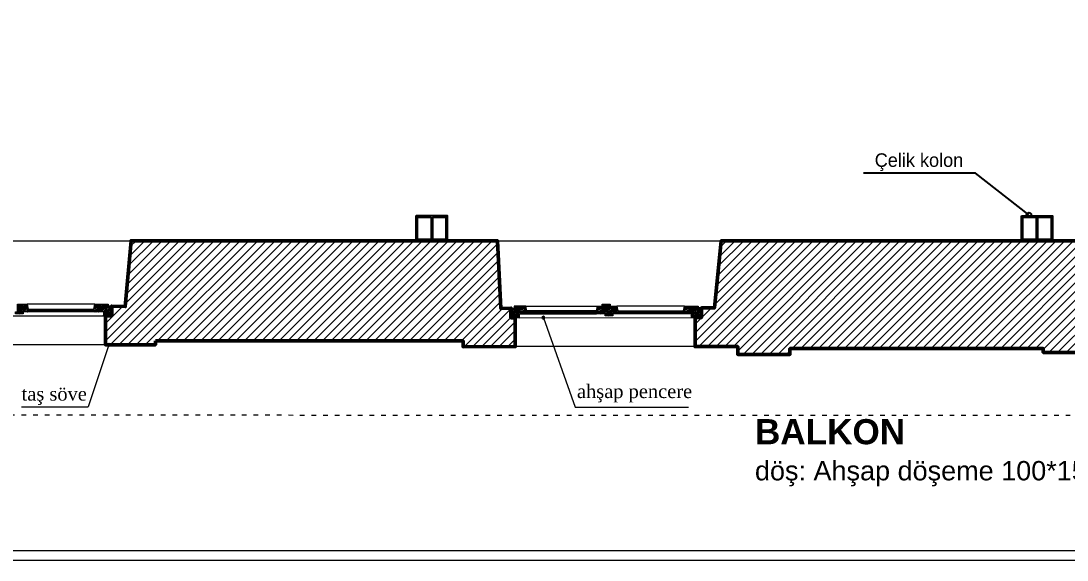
# Model space of a CAD drawing. Header units: millimetres. Extents: x 4980 to 19099, y 3891 to 5773.
# Drawn here: x 16420 to 16961, y 4131 to 4410 of the extents above; entities that cross this region are included whole.
import ezdxf

# ---------------------------------------------------------------- set-up
doc = ezdxf.new("R2010")
doc.units = ezdxf.units.MM
doc.linetypes.add('ACAD_ISO03W100', pattern=[30, 12, -18])
for name, color, linetype, lineweight in [('a 2', 132, 'Continuous', 20), ('a ahşap tarama', 46, 'Continuous', 0), ('a duvar', 84, 'Continuous', 50), ('a pencere 0', 252, 'Continuous', 0), ('a pencere cam', 121, 'Continuous', 0), ('a pencere doğrama', 41, 'Continuous', 20), ('G 000', 251, 'Continuous', 0), ('no3_duvar tarama', 253, 'Continuous', 9), ('PLAN YAZI', 4, 'Continuous', 9)]:
    doc.layers.add(name, color=color, linetype=linetype, lineweight=lineweight)
doc.layers.add('a yazı', color=30, linetype='Continuous')
doc.styles.get("Standard").update_dxf_attribs({"font": 'stylu.ttf', "height": 10})
pattern_1 = [(45, (80283.5875, 25655.133), (-2.24506403, 2.24506403), [])]
pattern_2 = [(0, (-102.116, 12111.0137), (5, 5), [0.25, -4.75]), (90, (-100.116, 12112.7637), (-5, 5), [0.5, -4.5]), (45, (-101.116, 12112.2637), (6e-16, 5), [0.3535, -1.0605, 0.3535, -0.707, 2.475, -2.1215678]), (45, (-102.366, 12110.7637), (6e-16, 5), [0.35355, -0.7071, 0.35355, -5.6568678]), (45, (-100.616, 12111.2637), (6e-16, 5), [0.35355, -6.7175178]), (45, (-100.116, 12111.0137), (6e-16, 5), [0.35355, -6.7175178]), (45, (-100.866, 12111.5137), (6e-16, 5), [0.35355, -6.7175178]), (45, (-101.116, 12111.7637), (6e-16, 5), [0.7071, -6.3639678]), (45, (-99.866, 12115.5137), (6e-16, 5), [0.7071, -6.3639678]), (45, (-101.616, 12112.0137), (6e-16, 5), [1.4142, -5.6568678]), (45, (-101.866, 12112.2637), (6e-16, 5), [1.4142, -5.6568678]), (45, (-98.616, 12113.7637), (6e-16, 5), [1.4142, -5.6568678]), (45, (-102.116, 12112.7637), (6e-16, 5), [1.06066, -6.0104078]), (45, (-103.116, 12113.5137), (6e-16, 5), [1.06066, -6.0104078]), (45, (-102.616, 12113.0137), (6e-16, 5), [1.06066, -6.0104078]), (45, (-99.366, 12114.5137), (6e-16, 5), [1.767767, -5.3033008]), (45, (-99.866, 12114.7637), (6e-16, 5), [1.767767, -5.3033008]), (45, (-99.366, 12113.5137), (6e-16, 5), [2.4748737, -4.5961941]), (26.565051, (-101.616, 12111.5137), (5, 2e-09), [0.559017, -10.6213229]), (26.565051, (-100.616, 12113.0137), (5, 2e-09), [0.559017, -10.6213229]), (26.565051, (-100.866, 12112.5137), (5, 2e-09), [0.559017, -10.6213229]), (26.565051, (-101.866, 12111.0137), (5, 2e-09), [1.118034, -10.0623059]), (26.565051, (-100.866, 12113.2637), (5, 2e-09), [1.677051, -9.5032889]), (26.565051, (-101.366, 12113.5137), (5, 2e-09), [2.236068, -8.9442719]), (26.565051, (-101.866, 12113.7637), (5, 2e-09), [2.236068, -8.9442719]), (26.565051, (-102.616, 12115.2637), (5, 2e-09), [2.236068, -8.9442719]), (26.565051, (-102.616, 12114.7637), (5, 2e-09), [2.795085, -8.3852549]), (26.565051, (-102.366, 12114.2637), (5, 2e-09), [2.795085, -8.3852549]), (63.434949, (-100.616, 12112.2637), (3e-10, 5), [0.559017, -10.6213229]), (63.434949, (-101.366, 12111.7637), (3e-10, 5), [0.559017, -10.6213229]), (63.434949, (-102.116, 12111.0137), (3e-10, 5), [1.118034, -10.0623059]), (63.434949, (-100.616, 12111.7637), (3e-10, 5), [1.118034, -10.0623059]), (63.434949, (-102.616, 12110.7637), (3e-10, 5), [1.677051, -9.5032889]), (63.434949, (-103.116, 12110.7637), (3e-10, 5), [2.236068, -8.9442719]), (63.434949, (-98.616, 12111.0137), (3e-10, 5), [2.236068, -8.9442719]), (63.434949, (-100.366, 12111.5137), (3e-10, 5), [2.236068, -8.9442719]), (63.434949, (-99.366, 12111.0137), (3e-10, 5), [2.795085, -8.3852549]), (63.434949, (-99.866, 12111.2637), (3e-10, 5), [2.795085, -8.3852549])]
pattern_3 = [(0, (3327.911, 11956.491), (5, 5), [0.25, -4.75]), (90, (3329.911, 11958.241), (-5, 5), [0.5, -4.5]), (45, (3328.911, 11957.741), (6e-16, 5), [0.3535, -1.0605, 0.3535, -0.707, 2.475, -2.1215678]), (45, (3327.661, 11956.241), (6e-16, 5), [0.35355, -0.7071, 0.35355, -5.6568678]), (45, (3329.411, 11956.741), (6e-16, 5), [0.35355, -6.7175178]), (45, (3329.911, 11956.491), (6e-16, 5), [0.35355, -6.7175178]), (45, (3329.161, 11956.991), (6e-16, 5), [0.35355, -6.7175178]), (45, (3328.911, 11957.241), (6e-16, 5), [0.7071, -6.3639678]), (45, (3330.161, 11960.991), (6e-16, 5), [0.7071, -6.3639678]), (45, (3328.411, 11957.491), (6e-16, 5), [1.4142, -5.6568678]), (45, (3328.161, 11957.741), (6e-16, 5), [1.4142, -5.6568678]), (45, (3331.411, 11959.241), (6e-16, 5), [1.4142, -5.6568678]), (45, (3327.911, 11958.241), (6e-16, 5), [1.06066, -6.0104078]), (45, (3326.911, 11958.991), (6e-16, 5), [1.06066, -6.0104078]), (45, (3327.411, 11958.491), (6e-16, 5), [1.06066, -6.0104078]), (45, (3330.661, 11959.991), (6e-16, 5), [1.767767, -5.3033008]), (45, (3330.161, 11960.241), (6e-16, 5), [1.767767, -5.3033008]), (45, (3330.661, 11958.991), (6e-16, 5), [2.4748737, -4.596194]), (26.565051, (3328.4109, 11956.9908), (5, 2e-09), [0.559017, -10.6213229]), (26.565051, (3329.4109, 11958.4908), (5, 2e-09), [0.559017, -10.6213229]), (26.565051, (3329.1609, 11957.9908), (5, 2e-09), [0.559017, -10.6213229]), (26.565051, (3328.1609, 11956.4908), (5, 2e-09), [1.118034, -10.0623059]), (26.565051, (3329.1609, 11958.7408), (5, 2e-09), [1.677051, -9.5032889]), (26.565051, (3328.6609, 11958.9908), (5, 2e-09), [2.236068, -8.9442719]), (26.565051, (3328.1609, 11959.2408), (5, 2e-09), [2.236068, -8.9442719]), (26.565051, (3327.4109, 11960.7408), (5, 2e-09), [2.236068, -8.9442719]), (26.565051, (3327.4109, 11960.2408), (5, 2e-09), [2.795085, -8.3852549]), (26.565051, (3327.6609, 11959.7408), (5, 2e-09), [2.795085, -8.3852549]), (63.434949, (3329.4109, 11957.7408), (3e-10, 5), [0.559017, -10.6213229]), (63.434949, (3328.6609, 11957.2408), (3e-10, 5), [0.559017, -10.6213229]), (63.434949, (3327.9109, 11956.4908), (3e-10, 5), [1.118034, -10.0623059]), (63.434949, (3329.4109, 11957.2408), (3e-10, 5), [1.118034, -10.0623059]), (63.434949, (3327.4109, 11956.2408), (3e-10, 5), [1.677051, -9.5032889]), (63.434949, (3326.9109, 11956.2408), (3e-10, 5), [2.236068, -8.9442719]), (63.434949, (3331.4109, 11956.4908), (3e-10, 5), [2.236068, -8.9442719]), (63.434949, (3329.6609, 11956.9908), (3e-10, 5), [2.236068, -8.9442719]), (63.434949, (3330.6609, 11956.4908), (3e-10, 5), [2.795085, -8.3852549]), (63.434949, (3330.1609, 11956.7408), (3e-10, 5), [2.795085, -8.3852549])]
pattern_4 = [(0, (3022.9397, 11957.459), (5, 5), [0.25, -4.75]), (90, (3024.9397, 11959.209), (-5, 5), [0.5, -4.5]), (45, (3023.9397, 11958.709), (6e-16, 5), [0.3535, -1.0605, 0.3535, -0.707, 2.475, -2.1215678]), (45, (3022.6897, 11957.209), (6e-16, 5), [0.35355, -0.7071, 0.35355, -5.6568678]), (45, (3024.4397, 11957.709), (6e-16, 5), [0.35355, -6.7175178]), (45, (3024.9397, 11957.459), (6e-16, 5), [0.35355, -6.7175178]), (45, (3024.1897, 11957.959), (6e-16, 5), [0.35355, -6.7175178]), (45, (3023.9397, 11958.209), (6e-16, 5), [0.7071, -6.3639678]), (45, (3025.1897, 11961.959), (6e-16, 5), [0.7071, -6.3639678]), (45, (3023.4397, 11958.459), (6e-16, 5), [1.4142, -5.6568678]), (45, (3023.1897, 11958.709), (6e-16, 5), [1.4142, -5.6568678]), (45, (3026.4397, 11960.209), (6e-16, 5), [1.4142, -5.6568678]), (45, (3022.9397, 11959.209), (6e-16, 5), [1.06066, -6.0104078]), (45, (3021.9397, 11959.959), (6e-16, 5), [1.06066, -6.0104078]), (45, (3022.4397, 11959.459), (6e-16, 5), [1.06066, -6.0104078]), (45, (3025.6897, 11960.959), (6e-16, 5), [1.767767, -5.3033008]), (45, (3025.1897, 11961.209), (6e-16, 5), [1.767767, -5.3033008]), (45, (3025.6897, 11959.959), (6e-16, 5), [2.4748737, -4.596194]), (26.565051, (3023.4397, 11957.959), (5, 2e-09), [0.559017, -10.6213229]), (26.565051, (3024.4397, 11959.459), (5, 2e-09), [0.559017, -10.6213229]), (26.565051, (3024.1897, 11958.959), (5, 2e-09), [0.559017, -10.6213229]), (26.565051, (3023.1897, 11957.459), (5, 2e-09), [1.118034, -10.0623059]), (26.565051, (3024.1897, 11959.709), (5, 2e-09), [1.677051, -9.5032889]), (26.565051, (3023.6897, 11959.959), (5, 2e-09), [2.236068, -8.9442719]), (26.565051, (3023.1897, 11960.209), (5, 2e-09), [2.236068, -8.9442719]), (26.565051, (3022.4397, 11961.709), (5, 2e-09), [2.236068, -8.9442719]), (26.565051, (3022.4397, 11961.209), (5, 2e-09), [2.795085, -8.3852549]), (26.565051, (3022.6897, 11960.709), (5, 2e-09), [2.795085, -8.3852549]), (63.434949, (3024.4397, 11958.709), (3e-10, 5), [0.559017, -10.6213229]), (63.434949, (3023.6897, 11958.209), (3e-10, 5), [0.559017, -10.6213229]), (63.434949, (3022.9397, 11957.459), (3e-10, 5), [1.118034, -10.0623059]), (63.434949, (3024.4397, 11958.209), (3e-10, 5), [1.118034, -10.0623059]), (63.434949, (3022.4397, 11957.209), (3e-10, 5), [1.677051, -9.5032889]), (63.434949, (3021.9397, 11957.209), (3e-10, 5), [2.236068, -8.9442719]), (63.434949, (3026.4397, 11957.459), (3e-10, 5), [2.236068, -8.9442719]), (63.434949, (3024.6897, 11957.959), (3e-10, 5), [2.236068, -8.9442719]), (63.434949, (3025.6897, 11957.459), (3e-10, 5), [2.795085, -8.3852549]), (63.434949, (3025.1897, 11957.709), (3e-10, 5), [2.795085, -8.3852549])]

# ---------------------------------------------------------------- blocks, each defined once
blk = doc.blocks.new('4535353')
at = {"color": 5}
for p, q in [((9628.58, 2179.4), (9628.58, 2167.8)), ((9629.28, 2179.4), (9629.28, 2167.8))]:
    blk.add_line(p, q, dxfattribs=at)
blk.add_lwpolyline([(9620.93, 2180.1), (9636.93, 2180.1), (9636.93, 2167.1), (9620.93, 2167.1), (9620.93, 2180.1)], close=True, dxfattribs=at)
for points in [[(9628.58, 2167.8), (9621.63, 2167.8), (9621.63, 2179.4), (9628.58, 2179.4)], [(9629.28, 2179.4), (9636.23, 2179.4), (9636.23, 2167.8), (9629.28, 2167.8)]]:
    blk.add_lwpolyline(points, dxfattribs=at)

msp = doc.modelspace()

# ---------------------------------------------------------------- hatches: boundary and pattern name
at = {"layer": 'a ahşap tarama', "lineweight": 5}
h = msp.add_hatch(dxfattribs=at)
h.set_pattern_fill('WOODFACE', color=256, scale=5, style=0, pattern_type=2)
h.set_pattern_definition(pattern_4)
h.paths.add_polyline_path([(16422.79, 4263.08), (16423.29, 4260.58), (16423.29, 4259.08), (16420.79, 4259.08), (16420.79, 4258.08), (16416.79, 4258.08), (16416.79, 4259.08), (16417.79, 4259.08), (16417.79, 4262.66), (16417.79, 4263.08)])
h = msp.add_hatch(dxfattribs=at)
h.set_pattern_fill('WOODFACE', color=256, scale=5, style=0, pattern_type=2)
h.set_pattern_definition(pattern_4)
h.paths.add_polyline_path([(16457.29, 4259.1), (16457.29, 4260.58), (16457.79, 4263.08), (16464.79, 4263.08), (16464.79, 4262.09), (16463.29, 4262.09), (16463.29, 4259.1), (16462.29, 4259.1)])
h = msp.add_hatch(dxfattribs=at)
h.set_pattern_fill('WOODFACE', color=256, scale=5, style=0, pattern_type=2)
h.set_pattern_definition([(0, (-407.087, 12111.982), (5, 5), [0.25, -4.75]), (90, (-405.087, 12113.732), (-5, 5), [0.5, -4.5]), (45, (-406.087, 12113.232), (6e-16, 5), [0.3535, -1.0605, 0.3535, -0.707, 2.475, -2.1215678]), (45, (-407.337, 12111.732), (6e-16, 5), [0.35355, -0.7071, 0.35355, -5.6568678]), (45, (-405.587, 12112.232), (6e-16, 5), [0.35355, -6.7175178]), (45, (-405.087, 12111.982), (6e-16, 5), [0.35355, -6.7175178]), (45, (-405.837, 12112.482), (6e-16, 5), [0.35355, -6.7175178]), (45, (-406.087, 12112.732), (6e-16, 5), [0.7071, -6.3639678]), (45, (-404.837, 12116.482), (6e-16, 5), [0.7071, -6.3639678]), (45, (-406.587, 12112.982), (6e-16, 5), [1.4142, -5.6568678]), (45, (-406.837, 12113.232), (6e-16, 5), [1.4142, -5.6568678]), (45, (-403.587, 12114.732), (6e-16, 5), [1.4142, -5.6568678]), (45, (-407.087, 12113.732), (6e-16, 5), [1.06066, -6.0104078]), (45, (-408.087, 12114.482), (6e-16, 5), [1.06066, -6.0104078]), (45, (-407.587, 12113.982), (6e-16, 5), [1.06066, -6.0104078]), (45, (-404.337, 12115.482), (6e-16, 5), [1.767767, -5.3033008]), (45, (-404.837, 12115.732), (6e-16, 5), [1.767767, -5.3033008]), (45, (-404.337, 12114.482), (6e-16, 5), [2.4748737, -4.5961941]), (26.565051, (-406.587, 12112.4819), (5, 2e-09), [0.559017, -10.6213229]), (26.565051, (-405.587, 12113.9819), (5, 2e-09), [0.559017, -10.6213229]), (26.565051, (-405.837, 12113.4819), (5, 2e-09), [0.559017, -10.6213229]), (26.565051, (-406.837, 12111.9819), (5, 2e-09), [1.118034, -10.0623059]), (26.565051, (-405.837, 12114.2319), (5, 2e-09), [1.677051, -9.5032889]), (26.565051, (-406.337, 12114.4819), (5, 2e-09), [2.236068, -8.9442719]), (26.565051, (-406.837, 12114.7319), (5, 2e-09), [2.236068, -8.9442719]), (26.565051, (-407.587, 12116.2319), (5, 2e-09), [2.236068, -8.9442719]), (26.565051, (-407.587, 12115.7319), (5, 2e-09), [2.795085, -8.3852549]), (26.565051, (-407.337, 12115.2319), (5, 2e-09), [2.795085, -8.3852549]), (63.434949, (-405.587, 12113.2319), (3e-10, 5), [0.559017, -10.6213229]), (63.434949, (-406.337, 12112.7319), (3e-10, 5), [0.559017, -10.6213229]), (63.434949, (-407.087, 12111.9819), (3e-10, 5), [1.118034, -10.0623059]), (63.434949, (-405.587, 12112.7319), (3e-10, 5), [1.118034, -10.0623059]), (63.434949, (-407.587, 12111.7319), (3e-10, 5), [1.677051, -9.5032889]), (63.434949, (-408.087, 12111.7319), (3e-10, 5), [2.236068, -8.9442719]), (63.434949, (-403.587, 12111.9819), (3e-10, 5), [2.236068, -8.9442719]), (63.434949, (-405.337, 12112.4819), (3e-10, 5), [2.236068, -8.9442719]), (63.434949, (-404.337, 12111.9819), (3e-10, 5), [2.795085, -8.3852549]), (63.434949, (-404.837, 12112.2319), (3e-10, 5), [2.795085, -8.3852549])])
h.paths.add_polyline_path([(16466.54, 4262.09), (16463.29, 4262.09), (16463.29, 4259.1), (16462.29, 4259.1), (16462.29, 4257.09), (16464.29, 4257.09), (16466.54, 4257.09)])
h = msp.add_hatch(dxfattribs=at)
h.set_pattern_fill('WOODFACE', color=256, scale=5, style=0, pattern_type=2)
h.set_pattern_definition(pattern_2)
h.paths.add_polyline_path([(16673.01, 4261.11), (16676.26, 4261.11), (16676.26, 4258.12), (16677.26, 4258.12), (16677.26, 4256.11), (16675.26, 4256.11), (16673.01, 4256.11)])
h = msp.add_hatch(dxfattribs=at)
h.set_pattern_fill('WOODFACE', color=256, scale=5, style=0, pattern_type=2)
h.set_pattern_definition(pattern_3)
h.paths.add_polyline_path([(16681.26, 4258.11), (16681.26, 4259.61), (16680.76, 4262.11), (16674.76, 4262.11), (16674.76, 4261.11), (16676.26, 4261.11), (16676.26, 4258.12), (16677.26, 4258.12)])
h = msp.add_hatch(dxfattribs=at)
h.set_pattern_fill('WOODFACE', color=256, scale=5, style=0, pattern_type=2)
h.set_pattern_definition(pattern_3)
h.paths.add_polyline_path([(16717.26, 4258.11), (16717.26, 4259.61), (16717.76, 4262.11), (16720.26, 4262.11), (16720.26, 4263.11), (16724.26, 4263.11), (16724.26, 4262.11), (16722.76, 4262.11), (16722.76, 4258.53), (16722.76, 4258.11), (16717.46, 4258.11)])
h = msp.add_hatch(dxfattribs=at)
h.set_pattern_fill('WOODFACE', color=256, scale=5, style=0, pattern_type=2)
h.set_pattern_definition(pattern_3)
h.paths.add_polyline_path([(16727.76, 4262.11), (16728.26, 4259.61), (16728.26, 4258.11), (16725.76, 4258.11), (16725.76, 4257.11), (16721.76, 4257.11), (16721.76, 4258.11), (16722.76, 4258.11), (16722.76, 4261.69), (16722.76, 4262.11)])
h = msp.add_hatch(dxfattribs=at)
h.set_pattern_fill('WOODFACE', color=256, scale=5, style=0, pattern_type=2)
h.set_pattern_definition(pattern_3)
h.paths.add_polyline_path([(16762.26, 4258.13), (16762.26, 4259.61), (16762.76, 4262.11), (16769.76, 4262.11), (16769.76, 4261.12), (16768.26, 4261.12), (16768.26, 4258.13), (16767.26, 4258.13)])
h = msp.add_hatch(dxfattribs=at)
h.set_pattern_fill('WOODFACE', color=256, scale=5, style=0, pattern_type=2)
h.set_pattern_definition(pattern_2)
h.paths.add_polyline_path([(16771.51, 4261.12), (16768.26, 4261.12), (16768.26, 4258.13), (16766.26, 4258.13), (16766.26, 4256.13), (16769.26, 4256.12), (16771.51, 4256.12)])
at = {"layer": 'a pencere cam', "lineweight": 5}
for points in [[(16423.29, 4260.08), (16457.29, 4260.08), (16457.29, 4259.58), (16423.29, 4259.58)], [(16681.26, 4259.11), (16717.26, 4259.11), (16717.26, 4258.61), (16681.26, 4258.61)], [(16728.26, 4259.11), (16762.26, 4259.11), (16762.26, 4258.61), (16728.26, 4258.61)]]:
    msp.add_hatch(color=256, dxfattribs=at).paths.add_polyline_path(points)
at = {"layer": 'no3_duvar tarama'}
h = msp.add_hatch(dxfattribs=at)
h.set_pattern_fill('ANSI31', color=256, style=0)
h.set_pattern_definition(pattern_1)
edge = h.paths.add_edge_path()
edge.add_line((16489.19, 4244.1), (16489.19, 4242.12))
edge.add_line((16489.19, 4242.12), (16463.29, 4242.12))
edge.add_line((16463.29, 4242.12), (16463.29, 4257.09))
edge.add_line((16463.29, 4257.09), (16466.54, 4257.09))
edge.add_line((16466.54, 4257.09), (16466.54, 4262.09))
edge.add_line((16466.54, 4262.09), (16473.57, 4261.89))
edge.add_line((16473.57, 4261.89), (16476.59, 4295.91))
edge.add_line((16476.59, 4295.91), (16492.4, 4295.91))
edge.add_line((16492.4, 4295.91), (16520.97, 4295.9))
edge.add_line((16520.97, 4295.9), (16666.03, 4295.87))
edge.add_line((16666.03, 4295.87), (16667.87, 4260.85))
edge.add_line((16667.87, 4260.85), (16673.01, 4261.11))
edge.add_line((16673.01, 4261.11), (16673.01, 4256.11))
edge.add_line((16673.01, 4256.11), (16675.26, 4256.11))
edge.add_line((16675.26, 4256.11), (16675.26, 4241.13))
edge.add_line((16675.26, 4241.13), (16648.26, 4241.12))
edge.add_line((16648.26, 4241.12), (16648.26, 4244.12))
edge.add_line((16648.26, 4244.12), (16489.19, 4244.12))
h = msp.add_hatch(dxfattribs=at)
h.set_pattern_fill('ANSI31', color=256, style=0)
h.set_pattern_definition(pattern_1)
h.paths.add_polyline_path([(16936.93, 4295.8), (16781.72, 4295.84), (16778.28, 4261.12), (16771.51, 4261.12), (16771.51, 4256.12), (16768.26, 4256.12), (16768.26, 4241.13), (16790.32, 4241.13), (16790.32, 4237.13), (16817.32, 4237.13), (16817.32, 4240.13), (16948.32, 4240.15), (16948.32, 4238.15), (16974.32, 4238.15), (16974.32, 4253.14), (16973.06, 4253.14), (16973.06, 4257.69), (16971.69, 4257.7), (16968.23, 4295.8)])
at = {"layer": 'PLAN YAZI'}
h = msp.add_hatch(color=256, dxfattribs=at)
h.dxf.hatch_style = 1
edge = h.paths.add_edge_path()
edge.add_ellipse((16689.81, 4256.11), major_axis=(-0.021, 0.888), ratio=0.6911, start_angle=0, end_angle=360)
h = msp.add_hatch(color=256, dxfattribs=at)
h.dxf.hatch_style = 1
edge = h.paths.add_edge_path()
edge.add_ellipse((16465.04, 4242.12), major_axis=(-0.021, 0.888), ratio=0.6911, start_angle=0, end_angle=360)

# ---------------------------------------------------------------- linework, layer by layer
at = {"layer": 'a 2'}
for p, q in [((16362.05, 4295.94), (16476.59, 4295.91)), ((16666.03, 4295.87), (16781.72, 4295.84))]:
    msp.add_line(p, q, dxfattribs=at)
at = {"layer": 'a 2', "linetype": 'ACAD_ISO03W100', "ltscale": 0.2}
msp.add_lwpolyline([(16442.52, 5214.64), (15599.16, 5419.87), (15436.88, 5232.74), (15837.92, 4205.95), (18662.33, 4205.29), (18651.95, 4664.63)], dxfattribs=at)
at = {"layer": 'a 2'}
for points in [[(16463.29, 4242.1), (16370.29, 4242.1)], [(16768.26, 4241.13), (16675.26, 4241.13)]]:
    msp.add_lwpolyline(points, dxfattribs=at)
at = {"layer": 'a duvar'}
for points in [[(16489.19, 4244.1), (16489.19, 4242.12), (16463.29, 4242.12), (16463.29, 4257.09), (16466.54, 4257.09), (16466.54, 4262.09), (16473.57, 4261.89), (16476.59, 4295.91), (16492.4, 4295.91), (16520.97, 4295.9), (16666.03, 4295.87), (16667.87, 4260.85), (16673.01, 4261.11), (16673.01, 4256.11), (16675.26, 4256.11), (16675.26, 4241.13), (16648.26, 4241.12), (16648.26, 4244.12), (16489.19, 4244.12)], [(16936.93, 4295.8), (16781.72, 4295.84), (16778.28, 4261.12), (16771.51, 4261.12), (16771.51, 4256.12), (16768.26, 4256.12), (16768.26, 4241.13), (16790.32, 4241.13), (16790.32, 4237.13), (16817.32, 4237.13), (16817.32, 4240.13), (16948.32, 4240.15), (16948.32, 4238.15), (16974.32, 4238.15), (16974.32, 4253.14), (16973.06, 4253.14), (16973.06, 4257.69), (16971.69, 4257.7), (16968.23, 4295.8), (16936.93, 4295.8)]]:
    msp.add_lwpolyline(points, dxfattribs=at)
at = {"layer": 'a pencere 0'}
for points in [[(16457.79, 4263.08), (16422.79, 4263.08)], [(16423.29, 4260.58), (16457.29, 4260.58)], [(16457.29, 4259.08), (16423.29, 4259.08)], [(16680.76, 4262.11), (16717.76, 4262.11)], [(16717.26, 4259.61), (16681.26, 4259.61)], [(16681.26, 4258.11), (16717.26, 4258.11)], [(16762.76, 4262.11), (16727.76, 4262.11)], [(16728.26, 4259.61), (16762.26, 4259.61)], [(16762.26, 4258.11), (16728.26, 4258.11)], [(16372.29, 4257.08), (16462.29, 4257.09)], [(16677.26, 4256.11), (16767.26, 4256.12)]]:
    msp.add_lwpolyline(points, dxfattribs=at)
at = {"layer": 'a pencere cam', "lineweight": 5}
for p, q in [((16457.29, 4259.58), (16423.29, 4259.58)), ((16676.26, 4261.11), (16676.26, 4258.12)), ((16681.26, 4258.61), (16717.26, 4258.61)), ((16762.26, 4258.61), (16728.26, 4258.61))]:
    msp.add_line(p, q, dxfattribs=at)
for points in [[(16423.29, 4260.08), (16457.29, 4260.08), (16457.29, 4259.58), (16423.29, 4259.58)], [(16681.26, 4259.11), (16717.26, 4259.11), (16717.26, 4258.61), (16681.26, 4258.61)], [(16728.26, 4259.11), (16762.26, 4259.11), (16762.26, 4258.61), (16728.26, 4258.61)]]:
    msp.add_lwpolyline(points, close=True, dxfattribs=at)
for points in [[(16423.29, 4260.08), (16457.29, 4260.08)], [(16717.26, 4259.11), (16681.26, 4259.11)], [(16728.26, 4259.11), (16762.26, 4259.11)]]:
    msp.add_lwpolyline(points, dxfattribs=at)
at = {"layer": 'a pencere doğrama'}
for points in [[(16422.79, 4263.08), (16423.29, 4260.58), (16423.29, 4259.08), (16420.79, 4259.08), (16420.79, 4258.08), (16416.79, 4258.08), (16416.79, 4259.08), (16417.79, 4259.08), (16417.79, 4262.66), (16417.79, 4263.08), (16422.79, 4263.08), (16422.79, 4263.08)], [(16457.29, 4259.1), (16457.29, 4260.58), (16457.79, 4263.08), (16464.79, 4263.08), (16464.79, 4262.09), (16463.29, 4262.09), (16463.29, 4259.1), (16462.29, 4259.1), (16457.29, 4259.1)], [(16466.54, 4262.09), (16463.29, 4262.09), (16463.29, 4259.1), (16462.29, 4259.1), (16462.29, 4257.09), (16464.29, 4257.09), (16466.54, 4257.09), (16466.54, 4262.09)], [(16673.01, 4261.11), (16676.26, 4261.11), (16676.26, 4258.12), (16677.26, 4258.12), (16677.26, 4256.11), (16675.26, 4256.11), (16673.01, 4256.11), (16673.01, 4261.11)], [(16681.26, 4258.11), (16681.26, 4259.61), (16680.76, 4262.11), (16674.76, 4262.11), (16674.76, 4261.11), (16676.26, 4261.11), (16676.26, 4258.12), (16677.26, 4258.12), (16681.26, 4258.11)], [(16717.26, 4258.11), (16717.26, 4259.61), (16717.76, 4262.11), (16720.26, 4262.11), (16720.26, 4263.11), (16724.26, 4263.11), (16724.26, 4262.11), (16722.76, 4262.11), (16722.76, 4258.53), (16722.76, 4258.11), (16717.46, 4258.11), (16717.26, 4258.11)], [(16727.76, 4262.11), (16728.26, 4259.61), (16728.26, 4258.11), (16725.76, 4258.11), (16725.76, 4257.11), (16721.76, 4257.11), (16721.76, 4258.11), (16722.76, 4258.11), (16722.76, 4261.69), (16722.76, 4262.11), (16727.76, 4262.11), (16727.76, 4262.11)], [(16762.26, 4258.13), (16762.26, 4259.61), (16762.76, 4262.11), (16769.76, 4262.11), (16769.76, 4261.12), (16768.26, 4261.12), (16768.26, 4258.13), (16767.26, 4258.13), (16762.26, 4258.13)], [(16771.51, 4261.12), (16768.26, 4261.12), (16768.26, 4258.13), (16766.26, 4258.13), (16766.26, 4256.13), (16769.26, 4256.12), (16771.51, 4256.12), (16771.51, 4261.12)]]:
    msp.add_lwpolyline(points, dxfattribs=at)
at = {"layer": 'a yazı'}
msp.add_lwpolyline([(16940.91, 4309.29), (16913.32, 4330.9), (16855.27, 4330.9)], dxfattribs=at)
msp.add_circle((16940.91, 4309.29), 1.19, dxfattribs=at)
at = {"layer": 'G 000'}
for p, q in [((15791.22, 4135.75), (18620.81, 4135.75)), ((15787.8, 4130.75), (18625.32, 4130.75))]:
    msp.add_line(p, q, dxfattribs=at)
at = {"layer": 'PLAN YAZI'}
for p, q in [((16689.81, 4256.11), (16706.21, 4209.76)), ((16465.04, 4242.12), (16454.31, 4209.94)), ((16419.9, 4209.94), (16454.31, 4209.94)), ((16706.21, 4209.76), (16764.8, 4209.77))]:
    msp.add_line(p, q, dxfattribs=at)
for centre in [(16689.81, 4256.11), (16465.04, 4242.12)]:
    msp.add_ellipse(centre, major_axis=(0, 0.888), ratio=0.6911, start_param=4.712389, end_param=10.995574, dxfattribs=at)

# ---------------------------------------------------------------- block references
at = {"rotation": 359.9863374202046}
for p in [(7002.6, 2131.07), (7315.6, 2131)]:
    msp.add_blockref('4535353', p, dxfattribs=at)

# ---------------------------------------------------------------- texts
at = {"layer": 'a yazı', "char_height": 13, "attachment_point": 1}
for s, insert, width in [('{\\H0.53846x;Çelik kolon}', (16861.15, 4341.11), 111.9385), ('{\\fArial|b1|i0|c162|p34;BALKON\\P\\fArial|b0|i0|c162|p34;\\H0.76923x;döş: Ahşap döşeme 100*15*3 }', (16799.21, 4203.65), 230.973)]:
    msp.add_mtext(s, dxfattribs=dict(at, insert=insert, width=width))
at = {"layer": 'PLAN YAZI', "char_height": 7, "width": 63.3955, "attachment_point": 1}
for s, insert in [('{\\fTimes New Roman|b0|i0|c162|p18;ahşap pencere}', (16707.16, 4221.55)), ('{\\fTimes New Roman|b0|i0|c162|p18;taş söve }', (16419.93, 4220.23))]:
    msp.add_mtext(s, dxfattribs=dict(at, insert=insert))

doc.saveas('drawing.dxf')
